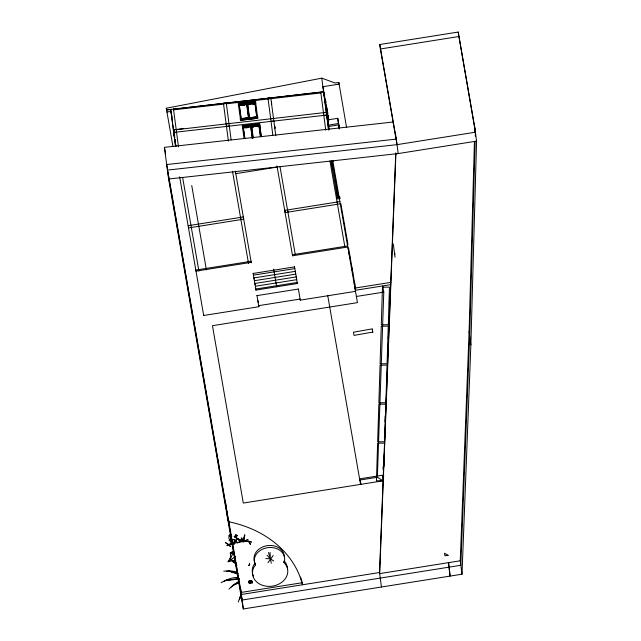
<?xml version="1.0" encoding="UTF-8"?>
<svg xmlns="http://www.w3.org/2000/svg" width="641" height="641" viewBox="0 0 641 641"><rect width="100%" height="100%" fill="white"/><g stroke="black" fill="none" stroke-linecap="round" stroke-linejoin="round"><path stroke-width="0.96" d="M393.029 122.022L164.425 147.35L168.591 179.015L243.316 608.95L462.009 574.2L460.246 560.795L469.1 331.557L474.42 141.709M474.701 131.717L474.813 127.719L458.187 32.05L379.801 44.509L380.393 48.988L397.019 144.658L475.406 132.206L458.187 32.05M475.149 141.196L469.693 336.044L460.831 565.282L242.146 600.032L167.413 170.097L397.019 144.658M475.293 136.204L475.406 132.206M462.009 574.2L470.871 344.962L476.575 141.124L474.813 127.719M383.006 469.396L383.086 466.68M384.376 438.3L384.608 432.763M384.945 421.874L385.129 415.937M383.639 474.797L383.454 480.734L243.292 503.065L212.459 325.684L357.454 302.64L332.743 160.458M383.879 466.88L384.28 454.02M384.408 450.062L384.624 443.131L377.613 443.203L376.443 480.806L383.454 480.734L382.493 475.221L360.002 478.795L360.971 484.364M385.834 404.134L384.664 441.737L377.661 441.801L378.831 404.199L385.834 404.134L385.562 402.083M385.874 402.732L387.044 365.13L380.041 365.202L378.871 402.804L385.874 402.732L385.553 400.288M388.262 338.985L388.502 333.376M388.839 322.375L388.943 316.983M389.399 304.379L389.472 299.98M383.222 481.92L383.078 480.846L377.349 477.265L383.783 292.112L382.709 285.942M381.443 587.004L379.536 572.525L395.753 153.039M395.93 153.119L379.68 573.599L460.246 560.795M249.205 565.25C246.416 564.889 250.743 566.58 249.477 563.279M244.59 534.842L243.043 541.244L246.609 541.092M238.316 601.979L241.417 593.077M244.918 534.955L243.099 541.805L245.92 541.413M232.106 541.397L232.363 540.611M241.417 594.904L239.55 598.87L241.192 594.872L240.559 596.25M239.55 598.87L239.998 597.62M244.301 538.736L243.26 541.333L242.266 539.177M243.981 538.328L242.482 541.869M283.963 562.574L284.308 561.78A15.248 12.275 -7.5 0 0 268.795 547.534A15.248 12.275 -7.5 0 0 254.966 564.168L255.447 564.977L253.772 567.453A17.708 14.246 -7.5 0 0 272.577 586.114A17.708 14.246 -7.5 0 0 284.051 562.638L283.779 561.204M237.234 578.222L238.18 576.652M230.055 558.303L232.571 554.481L234.277 553.936M234.646 560.378L228.084 561.732L230.199 558.047M267.994 562.646L273.21 555.499M237.787 577.413L238.236 576.732M228.965 589.127L233.02 585.225L238.644 581.427M229.766 534.57L229.005 535.572L231.024 536.829M231.241 587.068L234.245 584.584L238.885 582.445M248.5 541.004L248.075 541.453L246.44 541.108L248.82 541.765L250.463 544.473L249.053 541.837L251.56 542.198L250.719 541.493L248.331 541.501L248.756 541.06M231.329 538.576L229.799 539.946L228.805 537.991L229.093 535.764L231.048 536.894M231.313 538.592L229.79 539.954L231.794 539.393M221.161 582.669C226.289 579.897 231.802 577.148 237.891 577.541M228.084 561.732L235.632 556.468M232.371 551.629L230.231 553.127L232.987 552.863M235.624 542.767L233.917 543.985M234.814 543.344L233.076 544.578L234.213 543.768M223.829 581.387L227.475 579.889L239.029 578.863M233.108 585.289L238.997 582.3M233.172 585.313L238.46 582.877M230.231 553.127L233.236 551.741M248.083 539.329L243.099 541.805L247.642 539.81M236.954 543.047L242.346 541.501L241.208 537.719M226.001 580.249L239.333 578.703M223.741 571.147C228.18 571.043 232.819 570.514 237.122 572.181M236.801 542.623L242.827 541.012L242.026 538.208M233.18 543.512L228.629 544.554L225.32 542.542L228.436 544.594L226.762 545.395L227.843 545.723L229.125 544.594L229.758 546.308L230.664 546.581L229.31 544.529L233.316 543.897M225.977 580.321L239.013 579.248M170.69 109.467L166.524 109.948L166.299 108.241L321.774 78.154L335.091 83.018L338.817 82.425L346.605 127.647M380.393 48.988L458.78 36.537M166.524 109.948L323.569 91.815L328.553 120.492M166.884 112.039L171.027 111.382L175.634 146.388M173.479 129.963L174.176 129.851M173.519 130.283L174.216 130.179M226.129 123.737L228.949 123.417M173.727 132.551L176.579 132.399M270.67 118.681L273.499 118.361M226.481 126.437L229.31 126.117M323.473 112.824L326.277 112.375L329.17 129.346M271.031 121.389L273.851 121.069M323.833 115.524L326.638 115.076L173.703 132.423L174.592 137.551M337.743 118.313L327.807 119.891L328.673 126.477L338.608 124.899L337.743 118.313L339.57 128.849M176.187 145.122L175.482 145.235L175.586 145.819M175.522 145.499L176.219 145.387M328.496 125.123L338.432 123.545L339.265 128.336M277.152 167.101L235.752 173.679L235.608 172.605M330.74 161.356L333.544 160.915M168.591 179.015L398.197 153.576L476.575 141.124M333.48 168.839L332.775 168.944L331.437 161.244M337.062 189.464L336.365 189.576L337.703 197.276M188.142 225.72L243.316 216.954L243.46 218.02M339.898 201.611L284.716 210.376L284.86 211.442M188.526 227.94L243.7 219.166L243.332 216.329M347.398 244.75L347.991 244.654L340.876 203.726L285.101 212.588L284.732 209.751M292.568 255.791L347.743 247.025L347.606 245.952L292.424 254.717L292.568 255.791L277.008 166.027M347.991 248.171L348.584 248.075L355.699 289.003L355.098 289.099M253.091 273.459L294.491 266.88M253.435 275.157L294.836 268.579M394.503 254.084L395.193 253.972M254.397 280.702L295.797 274.124M255.358 286.247L296.759 279.668M255.983 290.085L297.384 283.506L297.248 282.441L255.839 289.019L255.983 290.085L253.115 273.314M256.945 295.629L298.345 289.051M354.922 288.081L390.754 282.393M390.665 284.684L355.314 290.301L355.451 291.367L300.276 300.132L298.377 288.963M179.64 176.82L203.694 315.484L258.876 306.719L258.732 305.645L300.132 299.067L300.276 300.132M356.38 296.471L383.783 292.112M372.798 332.07L354.008 335.403L353.447 332.206L372.237 328.873M359.793 480.053L377.349 477.265M241.409 594.479L379.536 572.525M232.859 561.925L235.215 562.349M226.537 571.115L230.295 571.251L237.939 573.575M173.519 109.146L323.569 91.815M228.42 141.124L223.421 103.177L226.289 103.097M272.834 135.091L267.97 98.129L270.822 97.993M173.607 109.843L224.35 104.026M226.345 103.802L320.861 92.961M238.284 103.417L255.639 101.43L238.284 103.417L238.388 104.307L255.591 102.047L257.722 118.289L240.607 120.252L238.34 103.986M255.639 101.43L255.591 102.047M244.878 118.513L241.264 118.93L239.245 105.116M246.729 104.763L246.881 104.243L248.692 118.008M240.407 105.485L244.918 104.964M250.463 104.331L247.73 104.427L249.517 117.984M253.171 104.018L254.958 103.602L256.737 117.159M241.649 105.477L244.614 105.14M247.923 104.763L249.902 104.531M252.866 104.195L254.886 104.323M240.327 118.954L257.682 116.958L240.295 118.681L240.391 119.522L240.439 118.954M256.921 116.854L241.04 118.681L241.096 119.25M246.681 118.313L248.508 118.313M252.225 117.672L255.839 117.263M240.479 119.218L257.746 117.527L257.562 116.991M242.995 118.946L244.902 118.729L242.995 118.93M326.277 112.375L176.227 129.698M242.306 125.78L259.661 123.793L242.306 125.78L242.41 126.67L259.613 124.41L261.224 136.685M259.645 124.691L259.661 123.793M244.902 138.384L243.268 127.479M250.751 127.118L250.903 126.597L252.458 138.4M244.429 127.847L248.043 127.431M253.58 126.798L251.753 126.79L253.155 137.438M256.288 126.485L258.98 125.965L260.382 136.613M245.671 127.839L248.636 127.503M251.945 127.118L253.924 126.894M256.889 126.549L258.908 126.686M396.29 139.105L166.684 164.545L167.541 169.472M249.325 581.683L249.99 582.813L251.432 582.244L249.597 583.663L249.325 581.683L250.094 581.675M231.705 536.533L231.561 537.054M235.239 562.494L234.598 562.453L235.976 562.766M234.598 562.445L235.207 562.445M231.145 534.923L230.592 534.906L230.856 535.499L231.585 535.395M265.791 558.543L270.398 558.848L273.707 560.987M234.654 553.199L232.002 552.975L230.399 554.449L230.992 557.814M239.309 541.132L242.915 541.589L238.412 540.243M228.853 571.035L237.739 573.607M228.789 571.059L237.41 573.935M233.292 542.911L231.738 542.126L229.943 544.249L231.505 542.006L229.069 540.315L229.927 540.115L232.226 542.198M234.814 537.014L242.362 541.1L234.71 537.15M230.512 558.944L235.439 563.022M233.396 561.196L232.611 560.635L235.584 562.846M232.603 560.635L236.817 565.322M234.35 562.005L235.391 562.998M267.041 555.298L270.398 558.848L271.311 563.223M231.465 539.77L231.97 540.371M268.459 552.55L270.398 558.848L270.037 552.382M379.801 44.509L396.426 140.179L396.034 137.198M338.608 124.899L339.273 128.729M372.285 329.21L372.838 332.407M324.306 92.713L324.642 94.652M325.66 100.517L326.005 102.48M326.854 107.408L327.198 109.371M327.543 111.342L327.88 113.305M328.224 115.276L328.569 117.247M328.721 120.204L322.896 86.695L339.041 84.131L338.817 82.425M351.797 267.93L352.133 269.861M352.47 271.784L352.798 273.715M354.377 282.809L354.713 284.756L354.537 282.801M349.121 253.267L349.441 255.11M349.762 256.953L350.082 258.796M351.677 268.05L352.013 269.957M354.217 282.641L354.545 284.548L354.337 282.609M332.142 161.139L338.4 197.164M331.093 161.3L337.35 197.332M329.939 160.899L344.802 246.4M327.743 295.653L360.554 484.428M274.749 126.221L275.085 128.152M279.965 166.468L295.229 254.277M294.515 266.728L297.384 283.506M273.651 269.1L276.688 286.799M235.367 171.187L251.28 262.778M256.961 295.461L258.876 306.719M232.587 171.764L248.484 263.219M183.735 128.545L173.366 129.851L174.753 137.807M191.739 185.505L206.41 269.909M182.613 177.357L198.91 271.103M172.044 117.247L170.666 109.291L175.514 146.116M174.929 139.49L175.265 141.429M175.85 145.267L175.938 145.763M166.299 108.241L172.966 146.605M164.425 147.35L165.618 154.257M228.508 519.731L241.144 592.428L302.191 582.733A107.832 86.791 -7.5 0 0 300.557 577.1M167.886 171.451L168.23 173.423M168.743 176.379L228.773 521.774A107.832 86.791 -7.5 0 1 302.464 584.776L302.28 583.414M469.1 331.557L470.871 344.962M395.537 133.376L395.785 135.283M396.547 141.076L398.197 153.576M448.692 562.63L450.11 576.091L448.347 562.686M393.294 243.86L395.056 257.265M390.169 297.44L390.313 298.506M354.81 286.511L355.058 288.41M351.877 268.002L352.125 269.925M349.377 253.155L349.625 255.03M349.874 256.905L350.114 258.78M328.08 118.705L328.472 121.654L326.461 109.274L328.817 126.966M323.953 94.035L328.697 130.019M321.774 78.154L328.569 129.762M320.772 92.264L325.764 130.203M287.657 210.256L287.905 212.147M296.422 277.962L296.278 276.896L254.878 283.474L255.022 284.54M295.461 272.417L295.317 271.351L253.916 277.93L254.06 278.995M271.439 102.023L271.696 103.978M274.628 126.261L274.893 128.216M270.79 97.809L275.79 135.748M259.717 124.354L261.191 136.405M260.607 136.757L259.132 125.492L243.243 127.319L244.726 138.576M256.969 117.343L255.11 103.137L239.221 104.956L241.088 119.17L241.032 118.601M253.075 138.328L251.52 126.533L259.156 125.652M250.727 126.91L252.258 138.528M246.705 104.547L248.484 118.104M242.362 126.349L244.101 138.648M258.002 300.741L258.251 302.632M248.235 261.119L248.484 263.01M226.249 102.856L231.113 139.826M240.527 216.778L240.904 219.615M255.447 564.977L255.182 562.934L253.507 565.402A17.708 14.246 -7.5 0 0 253.612 576.339M240.503 587.557L243.316 608.95M203.558 314.411L203.694 315.484M228.597 520.412L228.773 521.774M225.496 501.991L227.908 520.284M173.463 108.85L178.462 146.789M173.887 130.323L174.04 131.501M174.384 133.961L174.689 136.421M175.073 139.369L175.338 141.332M175.89 145.539L175.987 146.284M259.797 125.868L242.683 127.831M257.65 116.694L257.746 117.527M257.722 118.289L240.607 120.252M255.775 103.505L238.66 105.469M255.126 103.297L247.498 104.171L249.341 118.224M254.701 562.125A15.248 12.275 -7.5 0 1 266.552 545.755A15.248 12.275 -7.5 0 1 284.38 556.516M284.46 561.316A17.708 14.246 -7.5 0 1 287.513 569.096M250.879 581.435L250.871 582.413L251.488 580.914L249.653 581.491L250.879 581.435L251.056 582.493L249.782 582.389L250.695 582.204L250.871 581.443M249.782 582.076L249.758 582.949L251.16 582.885L249.045 583.422L249.958 581.499L249.365 582.324L250.487 582.26L250.182 581.411L250.895 581.868L250.254 580.858L249.549 581.9L250.238 581.371L249.726 582.044L250.487 582.292L249.798 582.1M381.251 326.197L380.081 363.8L387.084 363.735L388.254 326.133L381.251 326.197M382.461 287.2L381.291 324.803L388.302 324.731L389.464 287.128L382.461 287.2M251.993 581.115L251.833 582.477L250.415 582.469L252.466 583.15L251.993 581.115M249.718 581.339L249.573 582.525L249.061 580.722L251.176 581.403L249.718 581.339M233.196 539.426L235.343 540.515L233.436 542.462L234.326 542.326L235.992 540.155L235.912 542.094L236.657 541.99L236.184 539.978L237.474 538.801L235.535 540.355L233.196 539.426M236.088 535.107L236.112 536.573L237.122 535.323L237.507 535.572L236.136 536.741L236.257 537.799L235.952 536.341L234.069 536.373L235.928 536.197L235.856 534.498L236.088 535.107M250.639 581.724L250.455 582.469L249.517 582.156L250.623 583.022L251.104 581.515L249.902 581.395L250.639 581.724M249.814 580.954L249.413 582.156L250.07 581.483L251.248 581.876L249.814 580.954M250.575 581.9L250.006 582.805L249.461 581.884L250.006 582.348L250.575 581.9M250.399 581.034L249.589 582.148L250.567 582.765L248.7 582.405L250.399 581.034M251.192 581.828L250.527 582.701L252.001 581.699L250.23 581.227L251.192 581.828M251.4 580.385L249.846 581.78L251.048 581.211L251.568 582.292L251.4 580.385M250.727 580.906L249.718 581.772L250.567 581.395L251.08 582.004L250.727 580.906M250.006 581.675L249.581 582.02L250.583 581.748L250.006 581.675M250.503 581.203L249.389 581.812L250.022 582.701L248.516 581.675L250.503 581.203M251.04 582.276L249.974 582.789L251.873 582.373L250.423 581.571L251.04 582.276M250.751 582.132L249.902 582.316L251.288 582.381L250.543 581.443L250.751 582.132M339.802 196.939L336.998 197.388L337.27 198.934L340.075 198.486L339.802 196.939M251.024 261.304L195.85 270.069L195.994 271.135L251.168 262.369L251.024 261.304M448.123 555.282L444.934 555.787L444.493 553.231L448.123 555.282"/></g></svg>
